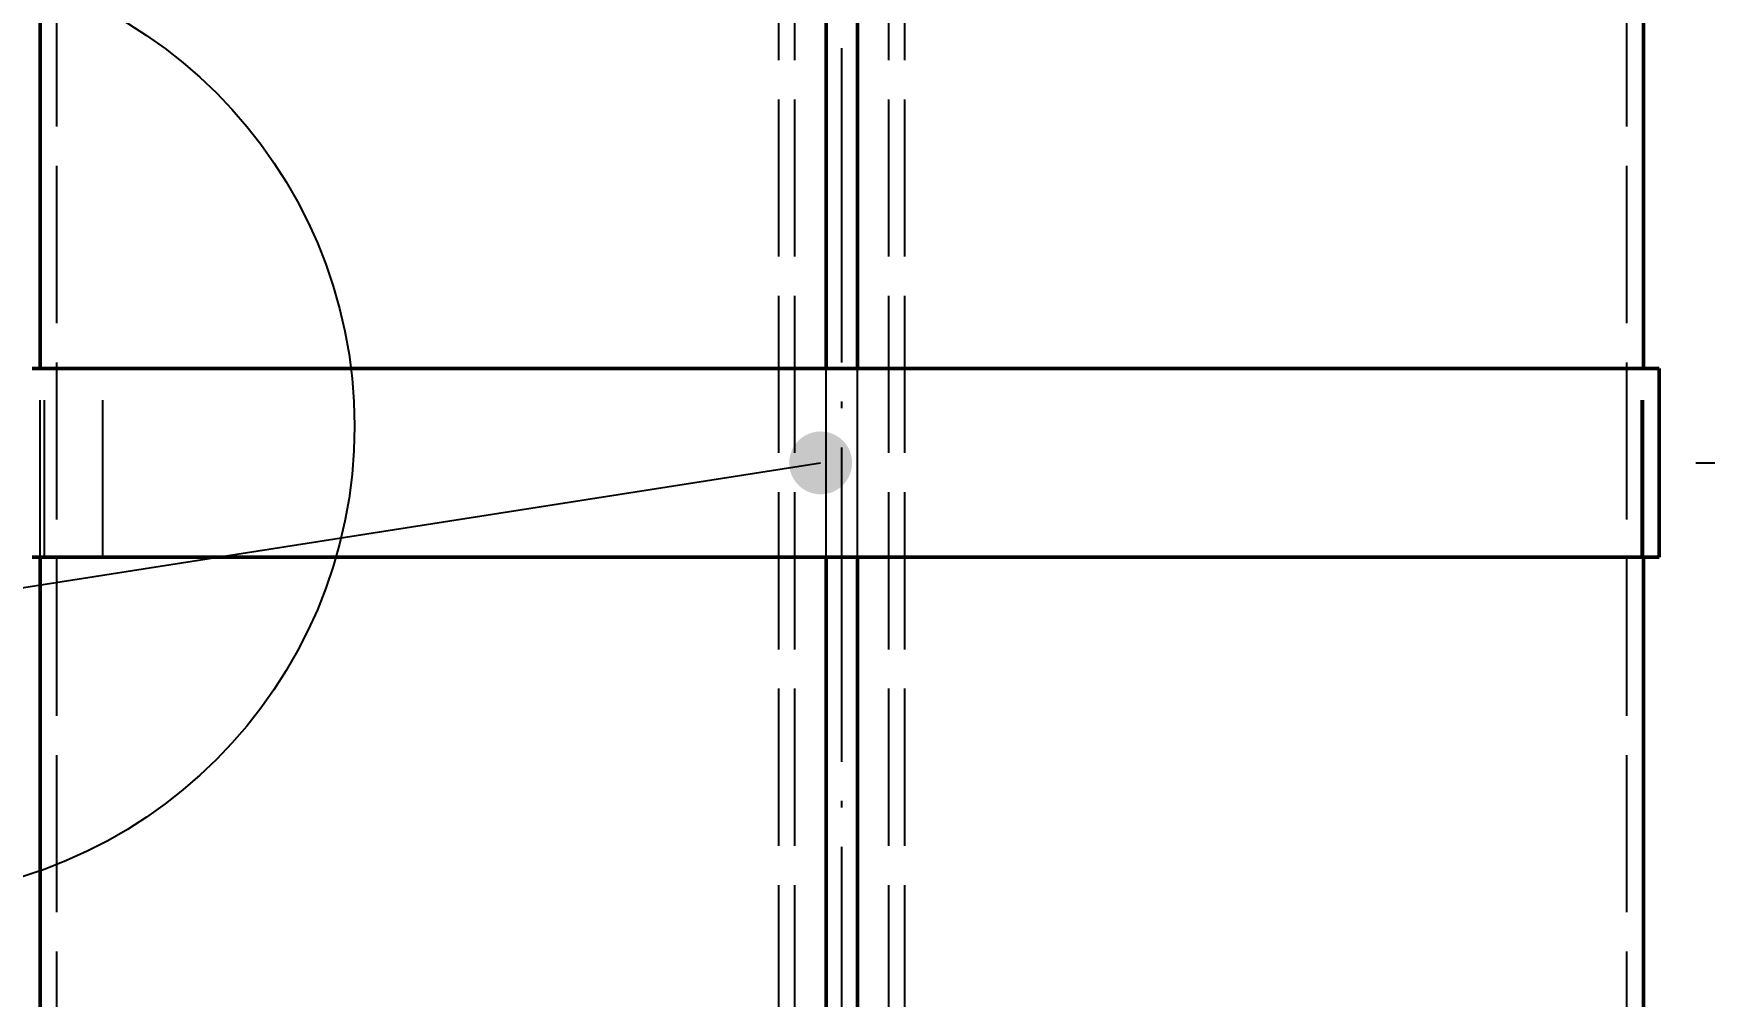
# Model space of a CAD drawing. Header units: millimetres. Extents: x 0 to 420, y 0 to 297.
# Drawn here: x 69.07 to 100.96, y 184.39 to 202.78 of the extents above; entities that cross this region are included whole.
import ezdxf

# ---------------------------------------------------------------- set-up
doc = ezdxf.new("R2010")
doc.units = ezdxf.units.MM
doc.linetypes.add('ISO02-TRAZOS', pattern=[3.75, 3, -0.75])
doc.linetypes.add('ISO04-TRAZO-PUNTO', pattern=[7.625, 6, -0.75, 0.125, -0.75])
for name, color, linetype, lineweight in [('01-VISIBLE', 7, 'CONTINUOUS', 50), ('02-OCULTA', 4, 'ISO02-TRAZOS', 25), ('03-EJE', 1, 'ISO04-TRAZO-PUNTO', 25), ('04-COTA', 3, 'CONTINUOUS', 25), ('08-FINA', 5, 'CONTINUOUS', 25)]:
    doc.layers.add(name, color=color, linetype=linetype, lineweight=lineweight)
doc.styles.add('ISO3098', font='isocpeur.ttf')
doc.dimstyles.new('FLAMA-ISO', dxfattribs={"dimtxt": 3.5, "dimasz": 3, "dimexe": 2, "dimexo": 1, "dimgap": 1, "dimtad": 1, "dimdec": 1, "dimtxsty": 'ISO3098', "dimcen": 2.5, "dimclrd": 3, "dimclre": 3, "dimclrt": 3, "dimazin": 3, "dimtfac": 1, "dimtmove": 0, "dimatfit": 3, "dimlwd": 25, "dimlwe": 25})

msp = doc.modelspace()

# ---------------------------------------------------------------- hatches: boundary and pattern name
at = {"layer": '08-FINA'}
h = msp.add_hatch(color=7, dxfattribs=at)
h.dxf.hatch_style = 1
edge = h.paths.add_edge_path()
edge.add_arc((84.096, 194.58), 0.6, 0, 360)

# ---------------------------------------------------------------- linework, layer by layer
at = {"layer": '01-VISIBLE'}
for p, q in [((69.2, 196.38), (69.2, 235.089)), ((84.2, 196.38), (84.2, 235.089)), ((84.8, 196.38), (84.8, 235.089)), ((99.8, 196.38), (99.8, 235.289)), ((100.1, 192.78), (100.1, 196.38)), ((69.2, 171), (69.2, 192.78)), ((84.2, 171.2), (84.2, 192.78)), ((84.8, 171.2), (84.8, 192.78)), ((99.8, 171), (99.8, 192.78))]:
    msp.add_line(p, q, dxfattribs=at)
for points in [[(69.046, 196.38), (69.147, 196.38), (69.247, 196.38), (69.347, 196.38), (69.447, 196.38), (69.547, 196.38), (69.647, 196.38), (69.748, 196.38), (69.848, 196.38), (69.948, 196.38), (70.048, 196.38), (70.148, 196.38), (70.248, 196.38), (70.349, 196.38), (70.449, 196.38), (70.549, 196.38), (70.649, 196.38), (70.749, 196.38), (70.85, 196.38), (70.95, 196.38), (71.05, 196.38), (71.15, 196.38), (71.25, 196.38), (71.35, 196.38), (71.451, 196.38), (71.551, 196.38), (71.651, 196.38), (71.751, 196.38), (71.851, 196.38), (71.951, 196.38), (72.052, 196.38), (72.152, 196.38), (72.252, 196.38), (72.352, 196.38), (72.452, 196.38), (72.552, 196.38), (72.653, 196.38), (72.753, 196.38), (72.853, 196.38), (72.953, 196.38), (73.053, 196.38), (73.153, 196.38), (73.254, 196.38), (73.354, 196.38), (73.454, 196.38), (73.554, 196.38), (73.654, 196.38), (73.755, 196.38), (73.855, 196.38), (73.955, 196.38), (74.055, 196.38), (74.155, 196.38), (74.255, 196.38), (74.356, 196.38), (74.456, 196.38), (74.556, 196.38), (74.656, 196.38), (74.756, 196.38), (74.856, 196.38), (74.957, 196.38), (75.057, 196.38), (75.157, 196.38), (75.257, 196.38), (75.357, 196.38), (75.457, 196.38), (75.558, 196.38), (75.658, 196.38), (75.758, 196.38), (75.858, 196.38), (75.958, 196.38), (76.058, 196.38), (76.159, 196.38), (76.259, 196.38), (76.359, 196.38), (76.459, 196.38), (76.559, 196.38), (76.66, 196.38), (76.76, 196.38), (76.86, 196.38), (76.96, 196.38), (77.06, 196.38), (77.16, 196.38), (77.261, 196.38), (77.361, 196.38), (77.461, 196.38), (77.561, 196.38), (77.661, 196.38), (77.761, 196.38), (77.862, 196.38), (77.962, 196.38), (78.062, 196.38), (78.162, 196.38), (78.262, 196.38), (78.362, 196.38), (78.463, 196.38), (78.563, 196.38), (78.663, 196.38), (78.763, 196.38), (78.863, 196.38), (78.964, 196.38), (79.064, 196.38), (79.164, 196.38), (79.264, 196.38), (79.364, 196.38), (79.464, 196.38), (79.565, 196.38), (79.665, 196.38), (79.765, 196.38), (79.865, 196.38), (79.965, 196.38), (80.065, 196.38), (80.166, 196.38), (80.266, 196.38), (80.366, 196.38), (80.466, 196.38), (80.566, 196.38), (80.666, 196.38), (80.767, 196.38), (80.867, 196.38), (80.967, 196.38), (81.067, 196.38), (81.167, 196.38), (81.267, 196.38), (81.368, 196.38), (81.468, 196.38), (81.568, 196.38), (81.668, 196.38), (81.768, 196.38), (81.869, 196.38), (81.969, 196.38), (82.069, 196.38), (82.169, 196.38), (82.269, 196.38), (82.369, 196.38), (82.47, 196.38), (82.57, 196.38), (82.67, 196.38), (82.77, 196.38), (82.87, 196.38), (82.97, 196.38), (83.071, 196.38), (83.171, 196.38), (83.271, 196.38), (83.371, 196.38), (83.471, 196.38), (83.571, 196.38), (83.672, 196.38), (83.772, 196.38), (83.872, 196.38), (83.972, 196.38), (84.072, 196.38), (84.173, 196.38), (84.273, 196.38), (84.373, 196.38), (84.473, 196.38), (84.573, 196.38), (84.673, 196.38), (84.774, 196.38), (84.874, 196.38), (84.974, 196.38), (85.074, 196.38), (85.174, 196.38), (85.274, 196.38), (85.375, 196.38), (85.475, 196.38), (85.575, 196.38), (85.675, 196.38), (85.775, 196.38), (85.875, 196.38), (85.976, 196.38), (86.076, 196.38), (86.176, 196.38), (86.276, 196.38), (86.376, 196.38), (86.476, 196.38), (86.577, 196.38), (86.677, 196.38), (86.777, 196.38), (86.877, 196.38), (86.977, 196.38), (87.078, 196.38), (87.178, 196.38), (87.278, 196.38), (87.378, 196.38), (87.478, 196.38), (87.578, 196.38), (87.679, 196.38), (87.779, 196.38), (87.879, 196.38), (87.979, 196.38), (88.079, 196.38), (88.179, 196.38), (88.28, 196.38), (88.38, 196.38), (88.48, 196.38), (88.58, 196.38), (88.68, 196.38), (88.78, 196.38), (88.881, 196.38), (88.981, 196.38), (89.081, 196.38), (89.181, 196.38), (89.281, 196.38), (89.381, 196.38), (89.482, 196.38), (89.582, 196.38), (89.682, 196.38), (89.782, 196.38), (89.882, 196.38), (89.983, 196.38), (90.083, 196.38), (90.183, 196.38), (90.283, 196.38), (90.383, 196.38), (90.483, 196.38), (90.584, 196.38), (90.684, 196.38), (90.784, 196.38), (90.884, 196.38), (90.984, 196.38), (91.084, 196.38), (91.185, 196.38), (91.285, 196.38), (91.385, 196.38), (91.485, 196.38), (91.585, 196.38), (91.685, 196.38), (91.786, 196.38), (91.886, 196.38), (91.986, 196.38), (92.086, 196.38), (92.186, 196.38), (92.287, 196.38), (92.387, 196.38), (92.487, 196.38), (92.587, 196.38), (92.687, 196.38), (92.787, 196.38), (92.888, 196.38), (92.988, 196.38), (93.088, 196.38), (93.188, 196.38), (93.288, 196.38), (93.388, 196.38), (93.489, 196.38), (93.589, 196.38), (93.689, 196.38), (93.789, 196.38), (93.889, 196.38), (93.989, 196.38), (94.09, 196.38), (94.19, 196.38), (94.29, 196.38), (94.39, 196.38), (94.49, 196.38), (94.59, 196.38), (94.691, 196.38), (94.791, 196.38), (94.891, 196.38), (94.991, 196.38), (95.091, 196.38), (95.192, 196.38), (95.292, 196.38), (95.392, 196.38), (95.492, 196.38), (95.592, 196.38), (95.692, 196.38), (95.793, 196.38), (95.893, 196.38), (95.993, 196.38), (96.093, 196.38), (96.193, 196.38), (96.293, 196.38), (96.394, 196.38), (96.494, 196.38), (96.594, 196.38), (96.694, 196.38), (96.794, 196.38), (96.894, 196.38), (96.995, 196.38), (97.095, 196.38), (97.195, 196.38), (97.295, 196.38), (97.395, 196.38), (97.496, 196.38), (97.596, 196.38), (97.696, 196.38), (97.796, 196.38), (97.896, 196.38), (97.996, 196.38), (98.097, 196.38), (98.197, 196.38), (98.297, 196.38), (98.397, 196.38), (98.497, 196.38), (98.597, 196.38), (98.698, 196.38), (98.798, 196.38), (98.898, 196.38), (98.998, 196.38), (99.098, 196.38), (99.198, 196.38), (99.299, 196.38), (99.399, 196.38), (99.499, 196.38), (99.599, 196.38), (99.699, 196.38), (99.799, 196.38), (99.9, 196.38), (100, 196.38), (100.1, 196.38)], [(69.046, 192.78), (69.147, 192.78), (69.247, 192.78), (69.347, 192.78), (69.447, 192.78), (69.547, 192.78), (69.647, 192.78), (69.748, 192.78), (69.848, 192.78), (69.948, 192.78), (70.048, 192.78), (70.148, 192.78), (70.248, 192.78), (70.349, 192.78), (70.449, 192.78), (70.549, 192.78), (70.649, 192.78), (70.749, 192.78), (70.85, 192.78), (70.95, 192.78), (71.05, 192.78), (71.15, 192.78), (71.25, 192.78), (71.35, 192.78), (71.451, 192.78), (71.551, 192.78), (71.651, 192.78), (71.751, 192.78), (71.851, 192.78), (71.951, 192.78), (72.052, 192.78), (72.152, 192.78), (72.252, 192.78), (72.352, 192.78), (72.452, 192.78), (72.552, 192.78), (72.653, 192.78), (72.753, 192.78), (72.853, 192.78), (72.953, 192.78), (73.053, 192.78), (73.153, 192.78), (73.254, 192.78), (73.354, 192.78), (73.454, 192.78), (73.554, 192.78), (73.654, 192.78), (73.755, 192.78), (73.855, 192.78), (73.955, 192.78), (74.055, 192.78), (74.155, 192.78), (74.255, 192.78), (74.356, 192.78), (74.456, 192.78), (74.556, 192.78), (74.656, 192.78), (74.756, 192.78), (74.856, 192.78), (74.957, 192.78), (75.057, 192.78), (75.157, 192.78), (75.257, 192.78), (75.357, 192.78), (75.457, 192.78), (75.558, 192.78), (75.658, 192.78), (75.758, 192.78), (75.858, 192.78), (75.958, 192.78), (76.058, 192.78), (76.159, 192.78), (76.259, 192.78), (76.359, 192.78), (76.459, 192.78), (76.559, 192.78), (76.66, 192.78), (76.76, 192.78), (76.86, 192.78), (76.96, 192.78), (77.06, 192.78), (77.16, 192.78), (77.261, 192.78), (77.361, 192.78), (77.461, 192.78), (77.561, 192.78), (77.661, 192.78), (77.761, 192.78), (77.862, 192.78), (77.962, 192.78), (78.062, 192.78), (78.162, 192.78), (78.262, 192.78), (78.362, 192.78), (78.463, 192.78), (78.563, 192.78), (78.663, 192.78), (78.763, 192.78), (78.863, 192.78), (78.964, 192.78), (79.064, 192.78), (79.164, 192.78), (79.264, 192.78), (79.364, 192.78), (79.464, 192.78), (79.565, 192.78), (79.665, 192.78), (79.765, 192.78), (79.865, 192.78), (79.965, 192.78), (80.065, 192.78), (80.166, 192.78), (80.266, 192.78), (80.366, 192.78), (80.466, 192.78), (80.566, 192.78), (80.666, 192.78), (80.767, 192.78), (80.867, 192.78), (80.967, 192.78), (81.067, 192.78), (81.167, 192.78), (81.267, 192.78), (81.368, 192.78), (81.468, 192.78), (81.568, 192.78), (81.668, 192.78), (81.768, 192.78), (81.869, 192.78), (81.969, 192.78), (82.069, 192.78), (82.169, 192.78), (82.269, 192.78), (82.369, 192.78), (82.47, 192.78), (82.57, 192.78), (82.67, 192.78), (82.77, 192.78), (82.87, 192.78), (82.97, 192.78), (83.071, 192.78), (83.171, 192.78), (83.271, 192.78), (83.371, 192.78), (83.471, 192.78), (83.571, 192.78), (83.672, 192.78), (83.772, 192.78), (83.872, 192.78), (83.972, 192.78), (84.072, 192.78), (84.173, 192.78), (84.273, 192.78), (84.373, 192.78), (84.473, 192.78), (84.573, 192.78), (84.673, 192.78), (84.774, 192.78), (84.874, 192.78), (84.974, 192.78), (85.074, 192.78), (85.174, 192.78), (85.274, 192.78), (85.375, 192.78), (85.475, 192.78), (85.575, 192.78), (85.675, 192.78), (85.775, 192.78), (85.875, 192.78), (85.976, 192.78), (86.076, 192.78), (86.176, 192.78), (86.276, 192.78), (86.376, 192.78), (86.476, 192.78), (86.577, 192.78), (86.677, 192.78), (86.777, 192.78), (86.877, 192.78), (86.977, 192.78), (87.078, 192.78), (87.178, 192.78), (87.278, 192.78), (87.378, 192.78), (87.478, 192.78), (87.578, 192.78), (87.679, 192.78), (87.779, 192.78), (87.879, 192.78), (87.979, 192.78), (88.079, 192.78), (88.179, 192.78), (88.28, 192.78), (88.38, 192.78), (88.48, 192.78), (88.58, 192.78), (88.68, 192.78), (88.78, 192.78), (88.881, 192.78), (88.981, 192.78), (89.081, 192.78), (89.181, 192.78), (89.281, 192.78), (89.381, 192.78), (89.482, 192.78), (89.582, 192.78), (89.682, 192.78), (89.782, 192.78), (89.882, 192.78), (89.983, 192.78), (90.083, 192.78), (90.183, 192.78), (90.283, 192.78), (90.383, 192.78), (90.483, 192.78), (90.584, 192.78), (90.684, 192.78), (90.784, 192.78), (90.884, 192.78), (90.984, 192.78), (91.084, 192.78), (91.185, 192.78), (91.285, 192.78), (91.385, 192.78), (91.485, 192.78), (91.585, 192.78), (91.685, 192.78), (91.786, 192.78), (91.886, 192.78), (91.986, 192.78), (92.086, 192.78), (92.186, 192.78), (92.287, 192.78), (92.387, 192.78), (92.487, 192.78), (92.587, 192.78), (92.687, 192.78), (92.787, 192.78), (92.888, 192.78), (92.988, 192.78), (93.088, 192.78), (93.188, 192.78), (93.288, 192.78), (93.388, 192.78), (93.489, 192.78), (93.589, 192.78), (93.689, 192.78), (93.789, 192.78), (93.889, 192.78), (93.989, 192.78), (94.09, 192.78), (94.19, 192.78), (94.29, 192.78), (94.39, 192.78), (94.49, 192.78), (94.59, 192.78), (94.691, 192.78), (94.791, 192.78), (94.891, 192.78), (94.991, 192.78), (95.091, 192.78), (95.192, 192.78), (95.292, 192.78), (95.392, 192.78), (95.492, 192.78), (95.592, 192.78), (95.692, 192.78), (95.793, 192.78), (95.893, 192.78), (95.993, 192.78), (96.093, 192.78), (96.193, 192.78), (96.293, 192.78), (96.394, 192.78), (96.494, 192.78), (96.594, 192.78), (96.694, 192.78), (96.794, 192.78), (96.894, 192.78), (96.995, 192.78), (97.095, 192.78), (97.195, 192.78), (97.295, 192.78), (97.395, 192.78), (97.496, 192.78), (97.596, 192.78), (97.696, 192.78), (97.796, 192.78), (97.896, 192.78), (97.996, 192.78), (98.097, 192.78), (98.197, 192.78), (98.297, 192.78), (98.397, 192.78), (98.497, 192.78), (98.597, 192.78), (98.698, 192.78), (98.798, 192.78), (98.898, 192.78), (98.998, 192.78), (99.098, 192.78), (99.198, 192.78), (99.299, 192.78), (99.399, 192.78), (99.499, 192.78), (99.599, 192.78), (99.699, 192.78), (99.799, 192.78), (99.9, 192.78), (100, 192.78), (100.1, 192.78)]]:
    msp.add_lwpolyline(points, dxfattribs=at)
at = {"layer": '02-OCULTA'}
for p, q in [((83.3, 176.02), (83.3, 246.5)), ((83.6, 176.02), (83.6, 246.5)), ((85.4, 176.02), (85.4, 246.5)), ((85.7, 176.02), (85.7, 246.5)), ((69.52, 171), (69.52, 235.289)), ((99.48, 171), (99.48, 235.289)), ((84.2, 175.818), (84.2, 235.033)), ((84.8, 175.818), (84.8, 235.033)), ((69.2, 192.78), (69.2, 196.38)), ((69.287, 196.38), (70.4, 196.38)), ((69.287, 196.38), (70.4, 196.38)), ((69.287, 192.78), (69.287, 196.38)), ((69.287, 192.78), (69.287, 196.38)), ((70.4, 192.78), (70.4, 196.38)), ((70.4, 192.78), (70.4, 196.38)), ((84.2, 192.78), (84.2, 196.38)), ((84.8, 192.78), (84.8, 196.38)), ((99.76, 192.78), (99.76, 196.38)), ((99.8, 192.78), (99.8, 196.38)), ((69.287, 192.78), (70.4, 192.78)), ((69.287, 192.78), (70.4, 192.78))]:
    msp.add_line(p, q, dxfattribs=at)
for points in [[(100.1, 196.38), (100, 196.38), (99.9, 196.38), (99.799, 196.38), (99.699, 196.38), (99.599, 196.38), (99.499, 196.38), (99.399, 196.38), (99.299, 196.38), (99.198, 196.38), (99.098, 196.38), (98.998, 196.38), (98.898, 196.38), (98.798, 196.38), (98.698, 196.38), (98.597, 196.38), (98.497, 196.38), (98.397, 196.38), (98.297, 196.38), (98.197, 196.38), (98.097, 196.38), (97.996, 196.38), (97.896, 196.38), (97.796, 196.38), (97.696, 196.38), (97.596, 196.38), (97.496, 196.38), (97.395, 196.38), (97.295, 196.38), (97.195, 196.38), (97.095, 196.38), (96.995, 196.38), (96.894, 196.38), (96.794, 196.38), (96.694, 196.38), (96.594, 196.38), (96.494, 196.38), (96.394, 196.38), (96.293, 196.38), (96.193, 196.38), (96.093, 196.38), (95.993, 196.38), (95.893, 196.38), (95.793, 196.38), (95.692, 196.38), (95.592, 196.38), (95.492, 196.38), (95.392, 196.38), (95.292, 196.38), (95.192, 196.38), (95.091, 196.38), (94.991, 196.38), (94.891, 196.38), (94.791, 196.38), (94.691, 196.38), (94.59, 196.38), (94.49, 196.38), (94.39, 196.38), (94.29, 196.38), (94.19, 196.38), (94.09, 196.38), (93.989, 196.38), (93.889, 196.38), (93.789, 196.38), (93.689, 196.38), (93.589, 196.38), (93.489, 196.38), (93.388, 196.38), (93.288, 196.38), (93.188, 196.38), (93.088, 196.38), (92.988, 196.38), (92.888, 196.38), (92.787, 196.38), (92.687, 196.38), (92.587, 196.38), (92.487, 196.38), (92.387, 196.38), (92.287, 196.38), (92.186, 196.38), (92.086, 196.38), (91.986, 196.38), (91.886, 196.38), (91.786, 196.38), (91.685, 196.38), (91.585, 196.38), (91.485, 196.38), (91.385, 196.38), (91.285, 196.38), (91.185, 196.38), (91.084, 196.38), (90.984, 196.38), (90.884, 196.38), (90.784, 196.38), (90.684, 196.38), (90.584, 196.38), (90.483, 196.38), (90.383, 196.38), (90.283, 196.38), (90.183, 196.38), (90.083, 196.38), (89.983, 196.38), (89.882, 196.38), (89.782, 196.38), (89.682, 196.38), (89.582, 196.38), (89.482, 196.38), (89.381, 196.38), (89.281, 196.38), (89.181, 196.38), (89.081, 196.38), (88.981, 196.38), (88.881, 196.38), (88.78, 196.38), (88.68, 196.38), (88.58, 196.38), (88.48, 196.38), (88.38, 196.38), (88.28, 196.38), (88.179, 196.38), (88.079, 196.38), (87.979, 196.38), (87.879, 196.38), (87.779, 196.38), (87.679, 196.38), (87.578, 196.38), (87.478, 196.38), (87.378, 196.38), (87.278, 196.38), (87.178, 196.38), (87.078, 196.38), (86.977, 196.38), (86.877, 196.38), (86.777, 196.38), (86.677, 196.38), (86.577, 196.38), (86.476, 196.38), (86.376, 196.38), (86.276, 196.38), (86.176, 196.38), (86.076, 196.38), (85.976, 196.38), (85.875, 196.38), (85.775, 196.38), (85.675, 196.38), (85.575, 196.38), (85.475, 196.38), (85.375, 196.38), (85.274, 196.38), (85.174, 196.38), (85.074, 196.38), (84.974, 196.38), (84.874, 196.38), (84.774, 196.38), (84.673, 196.38), (84.573, 196.38), (84.473, 196.38), (84.373, 196.38), (84.273, 196.38), (84.173, 196.38), (84.072, 196.38), (83.972, 196.38), (83.872, 196.38), (83.772, 196.38), (83.672, 196.38), (83.571, 196.38), (83.471, 196.38), (83.371, 196.38), (83.271, 196.38), (83.171, 196.38), (83.071, 196.38), (82.97, 196.38), (82.87, 196.38), (82.77, 196.38), (82.67, 196.38), (82.57, 196.38), (82.47, 196.38), (82.369, 196.38), (82.269, 196.38), (82.169, 196.38), (82.069, 196.38), (81.969, 196.38), (81.869, 196.38), (81.768, 196.38), (81.668, 196.38), (81.568, 196.38), (81.468, 196.38), (81.368, 196.38), (81.267, 196.38), (81.167, 196.38), (81.067, 196.38), (80.967, 196.38), (80.867, 196.38), (80.767, 196.38), (80.666, 196.38), (80.566, 196.38), (80.466, 196.38), (80.366, 196.38), (80.266, 196.38), (80.166, 196.38), (80.065, 196.38), (79.965, 196.38), (79.865, 196.38), (79.765, 196.38), (79.665, 196.38), (79.565, 196.38), (79.464, 196.38), (79.364, 196.38), (79.264, 196.38), (79.164, 196.38), (79.064, 196.38), (78.964, 196.38), (78.863, 196.38), (78.763, 196.38), (78.663, 196.38), (78.563, 196.38), (78.463, 196.38), (78.362, 196.38), (78.262, 196.38), (78.162, 196.38), (78.062, 196.38), (77.962, 196.38), (77.862, 196.38), (77.761, 196.38), (77.661, 196.38), (77.561, 196.38), (77.461, 196.38), (77.361, 196.38), (77.261, 196.38), (77.16, 196.38), (77.06, 196.38), (76.96, 196.38), (76.86, 196.38), (76.76, 196.38), (76.66, 196.38), (76.559, 196.38), (76.459, 196.38), (76.359, 196.38), (76.259, 196.38), (76.159, 196.38), (76.058, 196.38), (75.958, 196.38), (75.858, 196.38), (75.758, 196.38), (75.658, 196.38), (75.558, 196.38), (75.457, 196.38), (75.357, 196.38), (75.257, 196.38), (75.157, 196.38), (75.057, 196.38), (74.957, 196.38), (74.856, 196.38), (74.756, 196.38), (74.656, 196.38), (74.556, 196.38), (74.456, 196.38), (74.356, 196.38), (74.255, 196.38), (74.155, 196.38), (74.055, 196.38), (73.955, 196.38), (73.855, 196.38), (73.755, 196.38), (73.654, 196.38), (73.554, 196.38), (73.454, 196.38), (73.354, 196.38), (73.254, 196.38), (73.153, 196.38), (73.053, 196.38), (72.953, 196.38), (72.853, 196.38), (72.753, 196.38), (72.653, 196.38), (72.552, 196.38), (72.452, 196.38), (72.352, 196.38), (72.252, 196.38), (72.152, 196.38), (72.052, 196.38), (71.951, 196.38), (71.851, 196.38), (71.751, 196.38), (71.651, 196.38), (71.551, 196.38), (71.451, 196.38), (71.35, 196.38), (71.25, 196.38), (71.15, 196.38), (71.05, 196.38), (70.95, 196.38), (70.85, 196.38), (70.749, 196.38), (70.649, 196.38), (70.549, 196.38), (70.449, 196.38), (70.349, 196.38), (70.248, 196.38), (70.148, 196.38), (70.048, 196.38), (69.948, 196.38), (69.848, 196.38), (69.748, 196.38), (69.647, 196.38), (69.547, 196.38), (69.447, 196.38), (69.347, 196.38), (69.247, 196.38), (69.147, 196.38), (69.046, 196.38)], [(69.287, 196.38), (69.387, 196.38), (69.488, 196.38), (69.588, 196.38), (69.688, 196.38), (69.788, 196.38), (69.889, 196.38), (69.989, 196.38), (70.089, 196.38), (70.189, 196.38), (70.29, 196.38), (70.39, 196.38), (70.49, 196.38), (70.59, 196.38), (70.691, 196.38), (70.791, 196.38), (70.891, 196.38), (70.991, 196.38), (71.092, 196.38), (71.192, 196.38), (71.292, 196.38), (71.392, 196.38), (71.493, 196.38), (71.593, 196.38), (71.693, 196.38), (71.793, 196.38), (71.893, 196.38), (71.994, 196.38), (72.094, 196.38), (72.194, 196.38), (72.294, 196.38), (72.395, 196.38), (72.495, 196.38), (72.595, 196.38), (72.695, 196.38), (72.796, 196.38), (72.896, 196.38), (72.996, 196.38), (73.096, 196.38), (73.197, 196.38), (73.297, 196.38), (73.397, 196.38), (73.497, 196.38), (73.598, 196.38), (73.698, 196.38), (73.798, 196.38), (73.898, 196.38), (73.999, 196.38), (74.099, 196.38), (74.199, 196.38), (74.299, 196.38), (74.399, 196.38), (74.5, 196.38), (74.6, 196.38), (74.7, 196.38), (74.8, 196.38), (74.901, 196.38), (75.001, 196.38), (75.101, 196.38), (75.201, 196.38), (75.302, 196.38), (75.402, 196.38), (75.502, 196.38), (75.602, 196.38), (75.703, 196.38), (75.803, 196.38), (75.903, 196.38), (76.003, 196.38), (76.104, 196.38), (76.204, 196.38), (76.304, 196.38), (76.404, 196.38), (76.504, 196.38), (76.605, 196.38), (76.705, 196.38), (76.805, 196.38), (76.905, 196.38), (77.006, 196.38), (77.106, 196.38), (77.206, 196.38), (77.306, 196.38), (77.407, 196.38), (77.507, 196.38), (77.607, 196.38), (77.707, 196.38), (77.808, 196.38), (77.908, 196.38), (78.008, 196.38), (78.108, 196.38), (78.209, 196.38), (78.309, 196.38), (78.409, 196.38), (78.509, 196.38), (78.61, 196.38), (78.71, 196.38), (78.81, 196.38), (78.91, 196.38), (79.01, 196.38), (79.111, 196.38), (79.211, 196.38), (79.311, 196.38), (79.411, 196.38), (79.512, 196.38), (79.612, 196.38), (79.712, 196.38), (79.812, 196.38), (79.913, 196.38), (80.013, 196.38), (80.113, 196.38), (80.213, 196.38), (80.314, 196.38), (80.414, 196.38), (80.514, 196.38), (80.614, 196.38), (80.715, 196.38), (80.815, 196.38), (80.915, 196.38), (81.015, 196.38), (81.115, 196.38), (81.216, 196.38), (81.316, 196.38), (81.416, 196.38), (81.516, 196.38), (81.617, 196.38), (81.717, 196.38), (81.817, 196.38), (81.917, 196.38), (82.018, 196.38), (82.118, 196.38), (82.218, 196.38), (82.318, 196.38), (82.419, 196.38), (82.519, 196.38), (82.619, 196.38), (82.719, 196.38), (82.82, 196.38), (82.92, 196.38), (83.02, 196.38), (83.12, 196.38), (83.221, 196.38), (83.321, 196.38), (83.421, 196.38), (83.521, 196.38), (83.621, 196.38), (83.722, 196.38), (83.822, 196.38), (83.922, 196.38), (84.022, 196.38), (84.123, 196.38), (84.223, 196.38), (84.323, 196.38), (84.423, 196.38), (84.524, 196.38), (84.624, 196.38), (84.724, 196.38), (84.824, 196.38), (84.925, 196.38), (85.025, 196.38), (85.125, 196.38), (85.225, 196.38), (85.326, 196.38), (85.426, 196.38), (85.526, 196.38), (85.626, 196.38), (85.726, 196.38), (85.827, 196.38), (85.927, 196.38), (86.027, 196.38), (86.127, 196.38), (86.228, 196.38), (86.328, 196.38), (86.428, 196.38), (86.528, 196.38), (86.629, 196.38), (86.729, 196.38), (86.829, 196.38), (86.929, 196.38), (87.03, 196.38), (87.13, 196.38), (87.23, 196.38), (87.33, 196.38), (87.431, 196.38), (87.531, 196.38), (87.631, 196.38), (87.731, 196.38), (87.832, 196.38), (87.932, 196.38), (88.032, 196.38), (88.132, 196.38), (88.232, 196.38), (88.333, 196.38), (88.433, 196.38), (88.533, 196.38), (88.633, 196.38), (88.734, 196.38), (88.834, 196.38), (88.934, 196.38), (89.034, 196.38), (89.135, 196.38), (89.235, 196.38), (89.335, 196.38), (89.435, 196.38), (89.536, 196.38), (89.636, 196.38), (89.736, 196.38), (89.836, 196.38), (89.937, 196.38), (90.037, 196.38), (90.137, 196.38), (90.237, 196.38), (90.338, 196.38), (90.438, 196.38), (90.538, 196.38), (90.638, 196.38), (90.738, 196.38), (90.839, 196.38), (90.939, 196.38), (91.039, 196.38), (91.139, 196.38), (91.24, 196.38), (91.34, 196.38), (91.44, 196.38), (91.54, 196.38), (91.641, 196.38), (91.741, 196.38), (91.841, 196.38), (91.941, 196.38), (92.042, 196.38), (92.142, 196.38), (92.242, 196.38), (92.342, 196.38), (92.443, 196.38), (92.543, 196.38), (92.643, 196.38), (92.743, 196.38), (92.843, 196.38), (92.944, 196.38), (93.044, 196.38), (93.144, 196.38), (93.244, 196.38), (93.345, 196.38), (93.445, 196.38), (93.545, 196.38), (93.645, 196.38), (93.746, 196.38), (93.846, 196.38), (93.946, 196.38), (94.046, 196.38), (94.147, 196.38), (94.247, 196.38), (94.347, 196.38), (94.447, 196.38), (94.548, 196.38), (94.648, 196.38), (94.748, 196.38), (94.848, 196.38), (94.949, 196.38), (95.049, 196.38), (95.149, 196.38), (95.249, 196.38), (95.349, 196.38), (95.45, 196.38), (95.55, 196.38), (95.65, 196.38), (95.75, 196.38), (95.851, 196.38), (95.951, 196.38), (96.051, 196.38), (96.151, 196.38), (96.252, 196.38), (96.352, 196.38), (96.452, 196.38), (96.552, 196.38), (96.653, 196.38), (96.753, 196.38), (96.853, 196.38), (96.953, 196.38), (97.054, 196.38), (97.154, 196.38), (97.254, 196.38), (97.354, 196.38), (97.454, 196.38), (97.555, 196.38), (97.655, 196.38), (97.755, 196.38), (97.855, 196.38), (97.956, 196.38), (98.056, 196.38), (98.156, 196.38), (98.256, 196.38), (98.357, 196.38), (98.457, 196.38), (98.557, 196.38), (98.657, 196.38), (98.758, 196.38), (98.858, 196.38), (98.958, 196.38), (99.058, 196.38), (99.159, 196.38), (99.259, 196.38), (99.359, 196.38), (99.459, 196.38), (99.56, 196.38), (99.66, 196.38), (99.76, 196.38)], [(99.76, 196.38), (99.66, 196.38), (99.56, 196.38), (99.459, 196.38), (99.359, 196.38), (99.259, 196.38), (99.159, 196.38), (99.058, 196.38), (98.958, 196.38), (98.858, 196.38), (98.758, 196.38), (98.657, 196.38), (98.557, 196.38), (98.457, 196.38), (98.357, 196.38), (98.256, 196.38), (98.156, 196.38), (98.056, 196.38), (97.956, 196.38), (97.855, 196.38), (97.755, 196.38), (97.655, 196.38), (97.555, 196.38), (97.454, 196.38), (97.354, 196.38), (97.254, 196.38), (97.154, 196.38), (97.054, 196.38), (96.953, 196.38), (96.853, 196.38), (96.753, 196.38), (96.653, 196.38), (96.552, 196.38), (96.452, 196.38), (96.352, 196.38), (96.252, 196.38), (96.151, 196.38), (96.051, 196.38), (95.951, 196.38), (95.851, 196.38), (95.75, 196.38), (95.65, 196.38), (95.55, 196.38), (95.45, 196.38), (95.349, 196.38), (95.249, 196.38), (95.149, 196.38), (95.049, 196.38), (94.949, 196.38), (94.848, 196.38), (94.748, 196.38), (94.648, 196.38), (94.548, 196.38), (94.447, 196.38), (94.347, 196.38), (94.247, 196.38), (94.147, 196.38), (94.046, 196.38), (93.946, 196.38), (93.846, 196.38), (93.746, 196.38), (93.645, 196.38), (93.545, 196.38), (93.445, 196.38), (93.345, 196.38), (93.244, 196.38), (93.144, 196.38), (93.044, 196.38), (92.944, 196.38), (92.843, 196.38), (92.743, 196.38), (92.643, 196.38), (92.543, 196.38), (92.443, 196.38), (92.342, 196.38), (92.242, 196.38), (92.142, 196.38), (92.042, 196.38), (91.941, 196.38), (91.841, 196.38), (91.741, 196.38), (91.641, 196.38), (91.54, 196.38), (91.44, 196.38), (91.34, 196.38), (91.24, 196.38), (91.139, 196.38), (91.039, 196.38), (90.939, 196.38), (90.839, 196.38), (90.738, 196.38), (90.638, 196.38), (90.538, 196.38), (90.438, 196.38), (90.338, 196.38), (90.237, 196.38), (90.137, 196.38), (90.037, 196.38), (89.937, 196.38), (89.836, 196.38), (89.736, 196.38), (89.636, 196.38), (89.536, 196.38), (89.435, 196.38), (89.335, 196.38), (89.235, 196.38), (89.135, 196.38), (89.034, 196.38), (88.934, 196.38), (88.834, 196.38), (88.734, 196.38), (88.633, 196.38), (88.533, 196.38), (88.433, 196.38), (88.333, 196.38), (88.232, 196.38), (88.132, 196.38), (88.032, 196.38), (87.932, 196.38), (87.832, 196.38), (87.731, 196.38), (87.631, 196.38), (87.531, 196.38), (87.431, 196.38), (87.33, 196.38), (87.23, 196.38), (87.13, 196.38), (87.03, 196.38), (86.929, 196.38), (86.829, 196.38), (86.729, 196.38), (86.629, 196.38), (86.528, 196.38), (86.428, 196.38), (86.328, 196.38), (86.228, 196.38), (86.127, 196.38), (86.027, 196.38), (85.927, 196.38), (85.827, 196.38), (85.726, 196.38), (85.626, 196.38), (85.526, 196.38), (85.426, 196.38), (85.326, 196.38), (85.225, 196.38), (85.125, 196.38), (85.025, 196.38), (84.925, 196.38), (84.824, 196.38), (84.724, 196.38), (84.624, 196.38), (84.524, 196.38), (84.423, 196.38), (84.323, 196.38), (84.223, 196.38), (84.123, 196.38), (84.022, 196.38), (83.922, 196.38), (83.822, 196.38), (83.722, 196.38), (83.621, 196.38), (83.521, 196.38), (83.421, 196.38), (83.321, 196.38), (83.221, 196.38), (83.12, 196.38), (83.02, 196.38), (82.92, 196.38), (82.82, 196.38), (82.719, 196.38), (82.619, 196.38), (82.519, 196.38), (82.419, 196.38), (82.318, 196.38), (82.218, 196.38), (82.118, 196.38), (82.018, 196.38), (81.917, 196.38), (81.817, 196.38), (81.717, 196.38), (81.617, 196.38), (81.516, 196.38), (81.416, 196.38), (81.316, 196.38), (81.216, 196.38), (81.115, 196.38), (81.015, 196.38), (80.915, 196.38), (80.815, 196.38), (80.715, 196.38), (80.614, 196.38), (80.514, 196.38), (80.414, 196.38), (80.314, 196.38), (80.213, 196.38), (80.113, 196.38), (80.013, 196.38), (79.913, 196.38), (79.812, 196.38), (79.712, 196.38), (79.612, 196.38), (79.512, 196.38), (79.411, 196.38), (79.311, 196.38), (79.211, 196.38), (79.111, 196.38), (79.01, 196.38), (78.91, 196.38), (78.81, 196.38), (78.71, 196.38), (78.61, 196.38), (78.509, 196.38), (78.409, 196.38), (78.309, 196.38), (78.209, 196.38), (78.108, 196.38), (78.008, 196.38), (77.908, 196.38), (77.808, 196.38), (77.707, 196.38), (77.607, 196.38), (77.507, 196.38), (77.407, 196.38), (77.306, 196.38), (77.206, 196.38), (77.106, 196.38), (77.006, 196.38), (76.905, 196.38), (76.805, 196.38), (76.705, 196.38), (76.605, 196.38), (76.504, 196.38), (76.404, 196.38), (76.304, 196.38), (76.204, 196.38), (76.104, 196.38), (76.003, 196.38), (75.903, 196.38), (75.803, 196.38), (75.703, 196.38), (75.602, 196.38), (75.502, 196.38), (75.402, 196.38), (75.302, 196.38), (75.201, 196.38), (75.101, 196.38), (75.001, 196.38), (74.901, 196.38), (74.8, 196.38), (74.7, 196.38), (74.6, 196.38), (74.5, 196.38), (74.399, 196.38), (74.299, 196.38), (74.199, 196.38), (74.099, 196.38), (73.999, 196.38), (73.898, 196.38), (73.798, 196.38), (73.698, 196.38), (73.598, 196.38), (73.497, 196.38), (73.397, 196.38), (73.297, 196.38), (73.197, 196.38), (73.096, 196.38), (72.996, 196.38), (72.896, 196.38), (72.796, 196.38), (72.695, 196.38), (72.595, 196.38), (72.495, 196.38), (72.395, 196.38), (72.294, 196.38), (72.194, 196.38), (72.094, 196.38), (71.994, 196.38), (71.893, 196.38), (71.793, 196.38), (71.693, 196.38), (71.593, 196.38), (71.493, 196.38), (71.392, 196.38), (71.292, 196.38), (71.192, 196.38), (71.092, 196.38), (70.991, 196.38), (70.891, 196.38), (70.791, 196.38), (70.691, 196.38), (70.59, 196.38), (70.49, 196.38), (70.39, 196.38), (70.29, 196.38), (70.189, 196.38), (70.089, 196.38), (69.989, 196.38), (69.889, 196.38), (69.788, 196.38), (69.688, 196.38), (69.588, 196.38), (69.488, 196.38), (69.387, 196.38), (69.287, 196.38)], [(100.1, 192.78), (100, 192.78), (99.9, 192.78), (99.799, 192.78), (99.699, 192.78), (99.599, 192.78), (99.499, 192.78), (99.399, 192.78), (99.299, 192.78), (99.198, 192.78), (99.098, 192.78), (98.998, 192.78), (98.898, 192.78), (98.798, 192.78), (98.698, 192.78), (98.597, 192.78), (98.497, 192.78), (98.397, 192.78), (98.297, 192.78), (98.197, 192.78), (98.097, 192.78), (97.996, 192.78), (97.896, 192.78), (97.796, 192.78), (97.696, 192.78), (97.596, 192.78), (97.496, 192.78), (97.395, 192.78), (97.295, 192.78), (97.195, 192.78), (97.095, 192.78), (96.995, 192.78), (96.894, 192.78), (96.794, 192.78), (96.694, 192.78), (96.594, 192.78), (96.494, 192.78), (96.394, 192.78), (96.293, 192.78), (96.193, 192.78), (96.093, 192.78), (95.993, 192.78), (95.893, 192.78), (95.793, 192.78), (95.692, 192.78), (95.592, 192.78), (95.492, 192.78), (95.392, 192.78), (95.292, 192.78), (95.192, 192.78), (95.091, 192.78), (94.991, 192.78), (94.891, 192.78), (94.791, 192.78), (94.691, 192.78), (94.59, 192.78), (94.49, 192.78), (94.39, 192.78), (94.29, 192.78), (94.19, 192.78), (94.09, 192.78), (93.989, 192.78), (93.889, 192.78), (93.789, 192.78), (93.689, 192.78), (93.589, 192.78), (93.489, 192.78), (93.388, 192.78), (93.288, 192.78), (93.188, 192.78), (93.088, 192.78), (92.988, 192.78), (92.888, 192.78), (92.787, 192.78), (92.687, 192.78), (92.587, 192.78), (92.487, 192.78), (92.387, 192.78), (92.287, 192.78), (92.186, 192.78), (92.086, 192.78), (91.986, 192.78), (91.886, 192.78), (91.786, 192.78), (91.685, 192.78), (91.585, 192.78), (91.485, 192.78), (91.385, 192.78), (91.285, 192.78), (91.185, 192.78), (91.084, 192.78), (90.984, 192.78), (90.884, 192.78), (90.784, 192.78), (90.684, 192.78), (90.584, 192.78), (90.483, 192.78), (90.383, 192.78), (90.283, 192.78), (90.183, 192.78), (90.083, 192.78), (89.983, 192.78), (89.882, 192.78), (89.782, 192.78), (89.682, 192.78), (89.582, 192.78), (89.482, 192.78), (89.381, 192.78), (89.281, 192.78), (89.181, 192.78), (89.081, 192.78), (88.981, 192.78), (88.881, 192.78), (88.78, 192.78), (88.68, 192.78), (88.58, 192.78), (88.48, 192.78), (88.38, 192.78), (88.28, 192.78), (88.179, 192.78), (88.079, 192.78), (87.979, 192.78), (87.879, 192.78), (87.779, 192.78), (87.679, 192.78), (87.578, 192.78), (87.478, 192.78), (87.378, 192.78), (87.278, 192.78), (87.178, 192.78), (87.078, 192.78), (86.977, 192.78), (86.877, 192.78), (86.777, 192.78), (86.677, 192.78), (86.577, 192.78), (86.476, 192.78), (86.376, 192.78), (86.276, 192.78), (86.176, 192.78), (86.076, 192.78), (85.976, 192.78), (85.875, 192.78), (85.775, 192.78), (85.675, 192.78), (85.575, 192.78), (85.475, 192.78), (85.375, 192.78), (85.274, 192.78), (85.174, 192.78), (85.074, 192.78), (84.974, 192.78), (84.874, 192.78), (84.774, 192.78), (84.673, 192.78), (84.573, 192.78), (84.473, 192.78), (84.373, 192.78), (84.273, 192.78), (84.173, 192.78), (84.072, 192.78), (83.972, 192.78), (83.872, 192.78), (83.772, 192.78), (83.672, 192.78), (83.571, 192.78), (83.471, 192.78), (83.371, 192.78), (83.271, 192.78), (83.171, 192.78), (83.071, 192.78), (82.97, 192.78), (82.87, 192.78), (82.77, 192.78), (82.67, 192.78), (82.57, 192.78), (82.47, 192.78), (82.369, 192.78), (82.269, 192.78), (82.169, 192.78), (82.069, 192.78), (81.969, 192.78), (81.869, 192.78), (81.768, 192.78), (81.668, 192.78), (81.568, 192.78), (81.468, 192.78), (81.368, 192.78), (81.267, 192.78), (81.167, 192.78), (81.067, 192.78), (80.967, 192.78), (80.867, 192.78), (80.767, 192.78), (80.666, 192.78), (80.566, 192.78), (80.466, 192.78), (80.366, 192.78), (80.266, 192.78), (80.166, 192.78), (80.065, 192.78), (79.965, 192.78), (79.865, 192.78), (79.765, 192.78), (79.665, 192.78), (79.565, 192.78), (79.464, 192.78), (79.364, 192.78), (79.264, 192.78), (79.164, 192.78), (79.064, 192.78), (78.964, 192.78), (78.863, 192.78), (78.763, 192.78), (78.663, 192.78), (78.563, 192.78), (78.463, 192.78), (78.362, 192.78), (78.262, 192.78), (78.162, 192.78), (78.062, 192.78), (77.962, 192.78), (77.862, 192.78), (77.761, 192.78), (77.661, 192.78), (77.561, 192.78), (77.461, 192.78), (77.361, 192.78), (77.261, 192.78), (77.16, 192.78), (77.06, 192.78), (76.96, 192.78), (76.86, 192.78), (76.76, 192.78), (76.66, 192.78), (76.559, 192.78), (76.459, 192.78), (76.359, 192.78), (76.259, 192.78), (76.159, 192.78), (76.058, 192.78), (75.958, 192.78), (75.858, 192.78), (75.758, 192.78), (75.658, 192.78), (75.558, 192.78), (75.457, 192.78), (75.357, 192.78), (75.257, 192.78), (75.157, 192.78), (75.057, 192.78), (74.957, 192.78), (74.856, 192.78), (74.756, 192.78), (74.656, 192.78), (74.556, 192.78), (74.456, 192.78), (74.356, 192.78), (74.255, 192.78), (74.155, 192.78), (74.055, 192.78), (73.955, 192.78), (73.855, 192.78), (73.755, 192.78), (73.654, 192.78), (73.554, 192.78), (73.454, 192.78), (73.354, 192.78), (73.254, 192.78), (73.153, 192.78), (73.053, 192.78), (72.953, 192.78), (72.853, 192.78), (72.753, 192.78), (72.653, 192.78), (72.552, 192.78), (72.452, 192.78), (72.352, 192.78), (72.252, 192.78), (72.152, 192.78), (72.052, 192.78), (71.951, 192.78), (71.851, 192.78), (71.751, 192.78), (71.651, 192.78), (71.551, 192.78), (71.451, 192.78), (71.35, 192.78), (71.25, 192.78), (71.15, 192.78), (71.05, 192.78), (70.95, 192.78), (70.85, 192.78), (70.749, 192.78), (70.649, 192.78), (70.549, 192.78), (70.449, 192.78), (70.349, 192.78), (70.248, 192.78), (70.148, 192.78), (70.048, 192.78), (69.948, 192.78), (69.848, 192.78), (69.748, 192.78), (69.647, 192.78), (69.547, 192.78), (69.447, 192.78), (69.347, 192.78), (69.247, 192.78), (69.147, 192.78), (69.046, 192.78)], [(99.76, 192.78), (99.66, 192.78), (99.56, 192.78), (99.459, 192.78), (99.359, 192.78), (99.259, 192.78), (99.159, 192.78), (99.058, 192.78), (98.958, 192.78), (98.858, 192.78), (98.758, 192.78), (98.657, 192.78), (98.557, 192.78), (98.457, 192.78), (98.357, 192.78), (98.256, 192.78), (98.156, 192.78), (98.056, 192.78), (97.956, 192.78), (97.855, 192.78), (97.755, 192.78), (97.655, 192.78), (97.555, 192.78), (97.454, 192.78), (97.354, 192.78), (97.254, 192.78), (97.154, 192.78), (97.054, 192.78), (96.953, 192.78), (96.853, 192.78), (96.753, 192.78), (96.653, 192.78), (96.552, 192.78), (96.452, 192.78), (96.352, 192.78), (96.252, 192.78), (96.151, 192.78), (96.051, 192.78), (95.951, 192.78), (95.851, 192.78), (95.75, 192.78), (95.65, 192.78), (95.55, 192.78), (95.45, 192.78), (95.349, 192.78), (95.249, 192.78), (95.149, 192.78), (95.049, 192.78), (94.949, 192.78), (94.848, 192.78), (94.748, 192.78), (94.648, 192.78), (94.548, 192.78), (94.447, 192.78), (94.347, 192.78), (94.247, 192.78), (94.147, 192.78), (94.046, 192.78), (93.946, 192.78), (93.846, 192.78), (93.746, 192.78), (93.645, 192.78), (93.545, 192.78), (93.445, 192.78), (93.345, 192.78), (93.244, 192.78), (93.144, 192.78), (93.044, 192.78), (92.944, 192.78), (92.843, 192.78), (92.743, 192.78), (92.643, 192.78), (92.543, 192.78), (92.443, 192.78), (92.342, 192.78), (92.242, 192.78), (92.142, 192.78), (92.042, 192.78), (91.941, 192.78), (91.841, 192.78), (91.741, 192.78), (91.641, 192.78), (91.54, 192.78), (91.44, 192.78), (91.34, 192.78), (91.24, 192.78), (91.139, 192.78), (91.039, 192.78), (90.939, 192.78), (90.839, 192.78), (90.738, 192.78), (90.638, 192.78), (90.538, 192.78), (90.438, 192.78), (90.338, 192.78), (90.237, 192.78), (90.137, 192.78), (90.037, 192.78), (89.937, 192.78), (89.836, 192.78), (89.736, 192.78), (89.636, 192.78), (89.536, 192.78), (89.435, 192.78), (89.335, 192.78), (89.235, 192.78), (89.135, 192.78), (89.034, 192.78), (88.934, 192.78), (88.834, 192.78), (88.734, 192.78), (88.633, 192.78), (88.533, 192.78), (88.433, 192.78), (88.333, 192.78), (88.232, 192.78), (88.132, 192.78), (88.032, 192.78), (87.932, 192.78), (87.832, 192.78), (87.731, 192.78), (87.631, 192.78), (87.531, 192.78), (87.431, 192.78), (87.33, 192.78), (87.23, 192.78), (87.13, 192.78), (87.03, 192.78), (86.929, 192.78), (86.829, 192.78), (86.729, 192.78), (86.629, 192.78), (86.528, 192.78), (86.428, 192.78), (86.328, 192.78), (86.228, 192.78), (86.127, 192.78), (86.027, 192.78), (85.927, 192.78), (85.827, 192.78), (85.726, 192.78), (85.626, 192.78), (85.526, 192.78), (85.426, 192.78), (85.326, 192.78), (85.225, 192.78), (85.125, 192.78), (85.025, 192.78), (84.925, 192.78), (84.824, 192.78), (84.724, 192.78), (84.624, 192.78), (84.524, 192.78), (84.423, 192.78), (84.323, 192.78), (84.223, 192.78), (84.123, 192.78), (84.022, 192.78), (83.922, 192.78), (83.822, 192.78), (83.722, 192.78), (83.621, 192.78), (83.521, 192.78), (83.421, 192.78), (83.321, 192.78), (83.221, 192.78), (83.12, 192.78), (83.02, 192.78), (82.92, 192.78), (82.82, 192.78), (82.719, 192.78), (82.619, 192.78), (82.519, 192.78), (82.419, 192.78), (82.318, 192.78), (82.218, 192.78), (82.118, 192.78), (82.018, 192.78), (81.917, 192.78), (81.817, 192.78), (81.717, 192.78), (81.617, 192.78), (81.516, 192.78), (81.416, 192.78), (81.316, 192.78), (81.216, 192.78), (81.115, 192.78), (81.015, 192.78), (80.915, 192.78), (80.815, 192.78), (80.715, 192.78), (80.614, 192.78), (80.514, 192.78), (80.414, 192.78), (80.314, 192.78), (80.213, 192.78), (80.113, 192.78), (80.013, 192.78), (79.913, 192.78), (79.812, 192.78), (79.712, 192.78), (79.612, 192.78), (79.512, 192.78), (79.411, 192.78), (79.311, 192.78), (79.211, 192.78), (79.111, 192.78), (79.01, 192.78), (78.91, 192.78), (78.81, 192.78), (78.71, 192.78), (78.61, 192.78), (78.509, 192.78), (78.409, 192.78), (78.309, 192.78), (78.209, 192.78), (78.108, 192.78), (78.008, 192.78), (77.908, 192.78), (77.808, 192.78), (77.707, 192.78), (77.607, 192.78), (77.507, 192.78), (77.407, 192.78), (77.306, 192.78), (77.206, 192.78), (77.106, 192.78), (77.006, 192.78), (76.905, 192.78), (76.805, 192.78), (76.705, 192.78), (76.605, 192.78), (76.504, 192.78), (76.404, 192.78), (76.304, 192.78), (76.204, 192.78), (76.104, 192.78), (76.003, 192.78), (75.903, 192.78), (75.803, 192.78), (75.703, 192.78), (75.602, 192.78), (75.502, 192.78), (75.402, 192.78), (75.302, 192.78), (75.201, 192.78), (75.101, 192.78), (75.001, 192.78), (74.901, 192.78), (74.8, 192.78), (74.7, 192.78), (74.6, 192.78), (74.5, 192.78), (74.399, 192.78), (74.299, 192.78), (74.199, 192.78), (74.099, 192.78), (73.999, 192.78), (73.898, 192.78), (73.798, 192.78), (73.698, 192.78), (73.598, 192.78), (73.497, 192.78), (73.397, 192.78), (73.297, 192.78), (73.197, 192.78), (73.096, 192.78), (72.996, 192.78), (72.896, 192.78), (72.796, 192.78), (72.695, 192.78), (72.595, 192.78), (72.495, 192.78), (72.395, 192.78), (72.294, 192.78), (72.194, 192.78), (72.094, 192.78), (71.994, 192.78), (71.893, 192.78), (71.793, 192.78), (71.693, 192.78), (71.593, 192.78), (71.493, 192.78), (71.392, 192.78), (71.292, 192.78), (71.192, 192.78), (71.092, 192.78), (70.991, 192.78), (70.891, 192.78), (70.791, 192.78), (70.691, 192.78), (70.59, 192.78), (70.49, 192.78), (70.39, 192.78), (70.29, 192.78), (70.189, 192.78), (70.089, 192.78), (69.989, 192.78), (69.889, 192.78), (69.788, 192.78), (69.688, 192.78), (69.588, 192.78), (69.488, 192.78), (69.387, 192.78), (69.287, 192.78)], [(69.287, 192.78), (69.387, 192.78), (69.488, 192.78), (69.588, 192.78), (69.688, 192.78), (69.788, 192.78), (69.889, 192.78), (69.989, 192.78), (70.089, 192.78), (70.189, 192.78), (70.29, 192.78), (70.39, 192.78), (70.49, 192.78), (70.59, 192.78), (70.691, 192.78), (70.791, 192.78), (70.891, 192.78), (70.991, 192.78), (71.092, 192.78), (71.192, 192.78), (71.292, 192.78), (71.392, 192.78), (71.493, 192.78), (71.593, 192.78), (71.693, 192.78), (71.793, 192.78), (71.893, 192.78), (71.994, 192.78), (72.094, 192.78), (72.194, 192.78), (72.294, 192.78), (72.395, 192.78), (72.495, 192.78), (72.595, 192.78), (72.695, 192.78), (72.796, 192.78), (72.896, 192.78), (72.996, 192.78), (73.096, 192.78), (73.197, 192.78), (73.297, 192.78), (73.397, 192.78), (73.497, 192.78), (73.598, 192.78), (73.698, 192.78), (73.798, 192.78), (73.898, 192.78), (73.999, 192.78), (74.099, 192.78), (74.199, 192.78), (74.299, 192.78), (74.399, 192.78), (74.5, 192.78), (74.6, 192.78), (74.7, 192.78), (74.8, 192.78), (74.901, 192.78), (75.001, 192.78), (75.101, 192.78), (75.201, 192.78), (75.302, 192.78), (75.402, 192.78), (75.502, 192.78), (75.602, 192.78), (75.703, 192.78), (75.803, 192.78), (75.903, 192.78), (76.003, 192.78), (76.104, 192.78), (76.204, 192.78), (76.304, 192.78), (76.404, 192.78), (76.504, 192.78), (76.605, 192.78), (76.705, 192.78), (76.805, 192.78), (76.905, 192.78), (77.006, 192.78), (77.106, 192.78), (77.206, 192.78), (77.306, 192.78), (77.407, 192.78), (77.507, 192.78), (77.607, 192.78), (77.707, 192.78), (77.808, 192.78), (77.908, 192.78), (78.008, 192.78), (78.108, 192.78), (78.209, 192.78), (78.309, 192.78), (78.409, 192.78), (78.509, 192.78), (78.61, 192.78), (78.71, 192.78), (78.81, 192.78), (78.91, 192.78), (79.01, 192.78), (79.111, 192.78), (79.211, 192.78), (79.311, 192.78), (79.411, 192.78), (79.512, 192.78), (79.612, 192.78), (79.712, 192.78), (79.812, 192.78), (79.913, 192.78), (80.013, 192.78), (80.113, 192.78), (80.213, 192.78), (80.314, 192.78), (80.414, 192.78), (80.514, 192.78), (80.614, 192.78), (80.715, 192.78), (80.815, 192.78), (80.915, 192.78), (81.015, 192.78), (81.115, 192.78), (81.216, 192.78), (81.316, 192.78), (81.416, 192.78), (81.516, 192.78), (81.617, 192.78), (81.717, 192.78), (81.817, 192.78), (81.917, 192.78), (82.018, 192.78), (82.118, 192.78), (82.218, 192.78), (82.318, 192.78), (82.419, 192.78), (82.519, 192.78), (82.619, 192.78), (82.719, 192.78), (82.82, 192.78), (82.92, 192.78), (83.02, 192.78), (83.12, 192.78), (83.221, 192.78), (83.321, 192.78), (83.421, 192.78), (83.521, 192.78), (83.621, 192.78), (83.722, 192.78), (83.822, 192.78), (83.922, 192.78), (84.022, 192.78), (84.123, 192.78), (84.223, 192.78), (84.323, 192.78), (84.423, 192.78), (84.524, 192.78), (84.624, 192.78), (84.724, 192.78), (84.824, 192.78), (84.925, 192.78), (85.025, 192.78), (85.125, 192.78), (85.225, 192.78), (85.326, 192.78), (85.426, 192.78), (85.526, 192.78), (85.626, 192.78), (85.726, 192.78), (85.827, 192.78), (85.927, 192.78), (86.027, 192.78), (86.127, 192.78), (86.228, 192.78), (86.328, 192.78), (86.428, 192.78), (86.528, 192.78), (86.629, 192.78), (86.729, 192.78), (86.829, 192.78), (86.929, 192.78), (87.03, 192.78), (87.13, 192.78), (87.23, 192.78), (87.33, 192.78), (87.431, 192.78), (87.531, 192.78), (87.631, 192.78), (87.731, 192.78), (87.832, 192.78), (87.932, 192.78), (88.032, 192.78), (88.132, 192.78), (88.232, 192.78), (88.333, 192.78), (88.433, 192.78), (88.533, 192.78), (88.633, 192.78), (88.734, 192.78), (88.834, 192.78), (88.934, 192.78), (89.034, 192.78), (89.135, 192.78), (89.235, 192.78), (89.335, 192.78), (89.435, 192.78), (89.536, 192.78), (89.636, 192.78), (89.736, 192.78), (89.836, 192.78), (89.937, 192.78), (90.037, 192.78), (90.137, 192.78), (90.237, 192.78), (90.338, 192.78), (90.438, 192.78), (90.538, 192.78), (90.638, 192.78), (90.738, 192.78), (90.839, 192.78), (90.939, 192.78), (91.039, 192.78), (91.139, 192.78), (91.24, 192.78), (91.34, 192.78), (91.44, 192.78), (91.54, 192.78), (91.641, 192.78), (91.741, 192.78), (91.841, 192.78), (91.941, 192.78), (92.042, 192.78), (92.142, 192.78), (92.242, 192.78), (92.342, 192.78), (92.443, 192.78), (92.543, 192.78), (92.643, 192.78), (92.743, 192.78), (92.843, 192.78), (92.944, 192.78), (93.044, 192.78), (93.144, 192.78), (93.244, 192.78), (93.345, 192.78), (93.445, 192.78), (93.545, 192.78), (93.645, 192.78), (93.746, 192.78), (93.846, 192.78), (93.946, 192.78), (94.046, 192.78), (94.147, 192.78), (94.247, 192.78), (94.347, 192.78), (94.447, 192.78), (94.548, 192.78), (94.648, 192.78), (94.748, 192.78), (94.848, 192.78), (94.949, 192.78), (95.049, 192.78), (95.149, 192.78), (95.249, 192.78), (95.349, 192.78), (95.45, 192.78), (95.55, 192.78), (95.65, 192.78), (95.75, 192.78), (95.851, 192.78), (95.951, 192.78), (96.051, 192.78), (96.151, 192.78), (96.252, 192.78), (96.352, 192.78), (96.452, 192.78), (96.552, 192.78), (96.653, 192.78), (96.753, 192.78), (96.853, 192.78), (96.953, 192.78), (97.054, 192.78), (97.154, 192.78), (97.254, 192.78), (97.354, 192.78), (97.454, 192.78), (97.555, 192.78), (97.655, 192.78), (97.755, 192.78), (97.855, 192.78), (97.956, 192.78), (98.056, 192.78), (98.156, 192.78), (98.256, 192.78), (98.357, 192.78), (98.457, 192.78), (98.557, 192.78), (98.657, 192.78), (98.758, 192.78), (98.858, 192.78), (98.958, 192.78), (99.058, 192.78), (99.159, 192.78), (99.259, 192.78), (99.359, 192.78), (99.459, 192.78), (99.56, 192.78), (99.66, 192.78), (99.76, 192.78)]]:
    msp.add_lwpolyline(points, dxfattribs=at)
at = {"layer": '03-EJE'}
msp.add_line((84.5, 166), (84.5, 253.9), dxfattribs=at)
at = {"layer": '08-FINA'}
msp.add_line((34.952, 186.898), (84.096, 194.58), dxfattribs=at)
msp.add_circle((66.2, 195.28), 9, dxfattribs=at)

# ---------------------------------------------------------------- dimensions: what is measured, and where the dimension line sits
at = {"layer": '04-COTA'}
for base, p1, p2 in [((53, 171), (69.2, 171), (81.5, 248.9)), ((118.998, 171), (99.8, 171), (99.8, 194.58))]:
    msp.add_linear_dim(base=base, p1=p1, p2=p2, angle=90, dimstyle='FLAMA-ISO', override={"dimlfac": 5}, dxfattribs=at).render()

doc.saveas('drawing.dxf')
